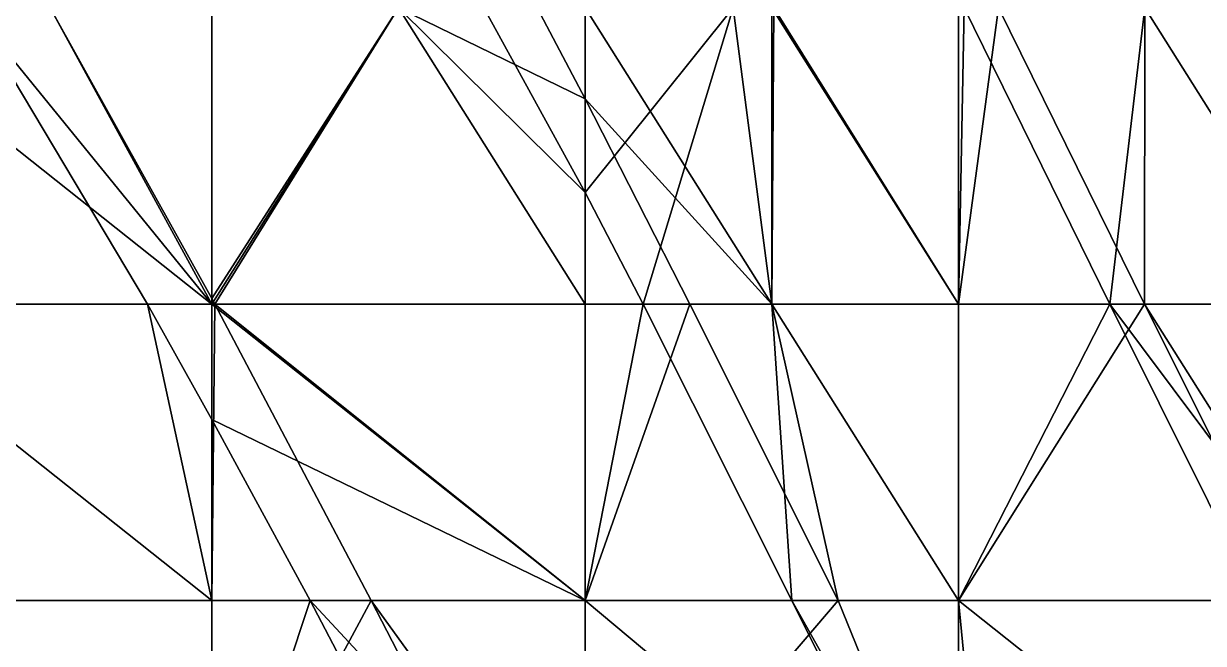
# Model space of a CAD drawing. Extents: x 376891 to 377036, y 6958800 to 6959083.
# Drawn here: x 376960.51 to 376985.8, y 6958944.3 to 6958957.58 of the extents above; entities that cross this region are included whole.
import ezdxf

# ---------------------------------------------------------------- set-up
doc = ezdxf.new("R2010")
doc.units = 0
doc.layers.add('FM2', color=7, linetype='CONTINUOUS')

msp = doc.modelspace()

# ---------------------------------------------------------------- linework, layer by layer
at = {"layer": 'FM2'}
for points in [[(376956.548, 6958957.916, 304.141), (376956.548, 6958951.567, 302.391), (376964.548, 6958951.567, 306.293)], [(376964.548, 6958951.567, 306.293), (376961.087, 6958957.916, 306.326), (376956.548, 6958957.916, 304.141)], [(376959.373, 6958957.916, 306.326), (376963.171, 6958951.567, 306.326), (376956.548, 6958951.567, 303.211)], [(376959.373, 6958957.916, 306.326), (376964.548, 6958957.916, 308.698), (376964.548, 6958951.567, 306.972)], [(376964.548, 6958951.567, 306.972), (376963.171, 6958951.567, 306.326), (376959.373, 6958957.916, 306.326)], [(376964.548, 6958951.692, 306.326), (376964.548, 6958957.916, 307.989), (376961.087, 6958957.916, 306.326)], [(376964.548, 6958951.567, 306.293), (376964.548, 6958951.692, 306.326), (376961.087, 6958957.916, 306.326)], [(376964.548, 6958951.692, 306.326), (376964.616, 6958951.567, 306.326), (376968.548, 6958957.916, 309.922)], [(376968.548, 6958957.916, 309.922), (376964.548, 6958957.916, 307.989), (376964.548, 6958951.692, 306.326)], [(376968.548, 6958957.916, 310.526), (376972.548, 6958951.567, 310.76), (376964.548, 6958951.567, 306.972)], [(376964.548, 6958951.567, 306.972), (376964.548, 6958957.916, 308.698), (376968.548, 6958957.916, 310.526)], [(376964.616, 6958951.567, 306.326), (376972.548, 6958951.567, 310.236), (376968.548, 6958957.916, 309.922)], [(376972.548, 6958955.97, 311.366), (376971.522, 6958957.916, 311.366), (376968.548, 6958957.916, 309.922)], [(376972.548, 6958951.567, 310.236), (376972.548, 6958955.97, 311.366), (376968.548, 6958957.916, 309.922)], [(376968.548, 6958957.916, 310.526), (376970.377, 6958957.916, 311.366), (376972.548, 6958953.962, 311.366)], [(376968.548, 6958957.916, 310.526), (376972.548, 6958953.962, 311.366), (376972.548, 6958951.567, 310.76)], [(376970.377, 6958957.916, 311.366), (376972.548, 6958957.916, 312.365), (376972.548, 6958953.962, 311.366)], [(376972.548, 6958955.97, 311.366), (376972.548, 6958957.916, 311.865), (376971.522, 6958957.916, 311.366)], [(376976.548, 6958951.567, 312.251), (376976.548, 6958957.916, 313.862), (376972.548, 6958957.916, 311.865)], [(376976.548, 6958951.567, 312.251), (376972.548, 6958957.916, 311.865), (376972.548, 6958955.97, 311.366)], [(376975.724, 6958957.916, 313.886), (376973.795, 6958951.567, 311.366), (376972.548, 6958953.962, 311.366)], [(376972.548, 6958953.962, 311.366), (376972.548, 6958957.916, 312.365), (376975.724, 6958957.916, 313.886)], [(376975.724, 6958957.916, 313.886), (376976.548, 6958951.567, 312.712), (376973.795, 6958951.567, 311.366)], [(376975.724, 6958957.916, 313.886), (376976.548, 6958957.916, 314.285), (376976.548, 6958951.567, 312.712)], [(376976.548, 6958951.567, 312.251), (376980.548, 6958951.567, 314.311), (376976.593, 6958957.916, 313.886)], [(376976.593, 6958957.916, 313.886), (376976.548, 6958957.916, 313.862), (376976.548, 6958951.567, 312.251)], [(376976.548, 6958957.916, 314.285), (376980.548, 6958957.916, 316.339), (376980.548, 6958951.567, 314.726)], [(376980.548, 6958951.567, 314.726), (376976.548, 6958951.567, 312.712), (376976.548, 6958957.916, 314.285)], [(376980.548, 6958951.567, 314.311), (376980.548, 6958957.916, 315.946), (376976.593, 6958957.916, 313.886)], [(376981.409, 6958957.916, 316.406), (376980.548, 6958957.916, 315.946), (376980.548, 6958951.567, 314.311)], [(376980.548, 6958951.567, 314.311), (376984.536, 6958951.567, 316.406), (376981.409, 6958957.916, 316.406)], [(376980.548, 6958951.567, 314.726), (376980.548, 6958957.916, 316.339), (376980.674, 6958957.916, 316.406)], [(376980.674, 6958957.916, 316.406), (376983.792, 6958951.567, 316.406), (376980.548, 6958951.567, 314.726)], [(376983.792, 6958951.567, 316.406), (376980.674, 6958957.916, 316.406), (376984.548, 6958957.916, 318.479)], [(376984.548, 6958957.916, 318.087), (376981.409, 6958957.916, 316.406), (376984.536, 6958951.567, 316.406)], [(376984.548, 6958957.916, 318.479), (376988.548, 6958951.567, 318.888), (376983.792, 6958951.567, 316.406)], [(376984.536, 6958951.567, 316.406), (376988.548, 6958951.567, 318.525), (376984.548, 6958957.916, 318.087)], [(376988.548, 6958951.567, 318.525), (376988.548, 6958957.916, 320.254), (376984.548, 6958957.916, 318.087)], [(376984.548, 6958957.916, 318.479), (376988.548, 6958957.916, 320.648), (376988.548, 6958951.567, 318.888)], [(376972.548, 6958955.97, 311.366), (376974.795, 6958951.567, 311.366), (376976.548, 6958951.567, 312.251)], [(376974.795, 6958951.567, 311.366), (376972.548, 6958955.97, 311.366), (376972.548, 6958951.567, 310.236)], [(376972.548, 6958951.567, 310.76), (376972.548, 6958953.962, 311.366), (376973.795, 6958951.567, 311.366)], [(376964.548, 6958945.217, 304.628), (376964.548, 6958951.567, 306.293), (376956.548, 6958951.567, 302.391)], [(376956.548, 6958951.567, 302.391), (376956.548, 6958945.217, 300.678), (376964.548, 6958945.217, 304.628)], [(376964.548, 6958945.217, 305.307), (376956.548, 6958945.217, 301.466), (376956.548, 6958951.567, 303.211)], [(376956.548, 6958951.567, 303.211), (376963.171, 6958951.567, 306.326), (376964.548, 6958945.217, 305.307)], [(376963.171, 6958951.567, 306.326), (376964.548, 6958951.567, 306.972), (376964.548, 6958949.099, 306.326)], [(376963.171, 6958951.567, 306.326), (376964.548, 6958949.099, 306.326), (376964.548, 6958945.217, 305.307)], [(376964.616, 6958951.567, 306.326), (376964.548, 6958951.692, 306.326), (376964.548, 6958951.567, 306.293)], [(376964.616, 6958951.567, 306.326), (376964.548, 6958951.567, 306.293), (376964.548, 6958945.217, 304.628)], [(376964.548, 6958945.217, 304.628), (376967.962, 6958945.217, 306.326), (376964.616, 6958951.567, 306.326)], [(376964.548, 6958951.567, 306.972), (376972.548, 6958951.567, 310.76), (376972.548, 6958945.217, 309.176)], [(376964.548, 6958949.099, 306.326), (376964.548, 6958951.567, 306.972), (376972.548, 6958945.217, 309.176)], [(376972.548, 6958945.217, 308.614), (376972.548, 6958951.567, 310.236), (376964.616, 6958951.567, 306.326)], [(376964.616, 6958951.567, 306.326), (376967.962, 6958945.217, 306.326), (376972.548, 6958945.217, 308.614)], [(376974.795, 6958951.567, 311.366), (376972.548, 6958951.567, 310.236), (376972.548, 6958945.217, 308.614)], [(376972.548, 6958945.217, 308.614), (376977.97, 6958945.217, 311.366), (376974.795, 6958951.567, 311.366)], [(376972.548, 6958945.217, 309.176), (376972.548, 6958951.567, 310.76), (376973.795, 6958951.567, 311.366)], [(376973.795, 6958951.567, 311.366), (376976.976, 6958945.217, 311.366), (376972.548, 6958945.217, 309.176)], [(376976.976, 6958945.217, 311.366), (376973.795, 6958951.567, 311.366), (376976.548, 6958951.567, 312.712)], [(376976.548, 6958951.567, 312.251), (376974.795, 6958951.567, 311.366), (376977.97, 6958945.217, 311.366)], [(376980.548, 6958945.217, 312.68), (376980.548, 6958951.567, 314.311), (376976.548, 6958951.567, 312.251)], [(376977.97, 6958945.217, 311.366), (376980.548, 6958945.217, 312.68), (376976.548, 6958951.567, 312.251)], [(376976.548, 6958951.567, 312.712), (376980.548, 6958951.567, 314.726), (376980.548, 6958945.217, 313.142)], [(376976.548, 6958951.567, 312.712), (376980.548, 6958945.217, 313.142), (376976.976, 6958945.217, 311.366)], [(376984.536, 6958951.567, 316.406), (376980.548, 6958951.567, 314.311), (376980.548, 6958945.217, 312.68)], [(376980.548, 6958945.217, 312.68), (376987.718, 6958945.217, 316.406), (376984.536, 6958951.567, 316.406)], [(376980.548, 6958945.217, 313.142), (376980.548, 6958951.567, 314.726), (376983.792, 6958951.567, 316.406)], [(376983.792, 6958951.567, 316.406), (376986.956, 6958945.217, 316.406), (376980.548, 6958945.217, 313.142)], [(376983.792, 6958951.567, 316.406), (376988.548, 6958951.567, 318.888), (376988.548, 6958945.217, 317.222)], [(376988.548, 6958945.217, 317.222), (376986.956, 6958945.217, 316.406), (376983.792, 6958951.567, 316.406)], [(376988.548, 6958945.217, 316.839), (376988.548, 6958951.567, 318.525), (376984.536, 6958951.567, 316.406)], [(376984.536, 6958951.567, 316.406), (376987.718, 6958945.217, 316.406), (376988.548, 6958945.217, 316.839)], [(376972.548, 6958945.217, 309.176), (376966.657, 6958945.217, 306.326), (376964.548, 6958949.099, 306.326)], [(376964.548, 6958945.217, 305.307), (376964.548, 6958949.099, 306.326), (376966.657, 6958945.217, 306.326)], [(376964.548, 6958938.868, 302.956), (376964.548, 6958945.217, 304.628), (376956.548, 6958945.217, 300.678)], [(376956.548, 6958932.518, 297.256), (376964.548, 6958938.868, 302.956), (376956.548, 6958945.217, 300.678)], [(376956.548, 6958945.217, 301.466), (376964.548, 6958945.217, 305.307), (376964.548, 6958938.868, 303.65)], [(376956.548, 6958945.217, 301.466), (376964.548, 6958938.868, 303.65), (376956.548, 6958932.518, 298.018)], [(376967.962, 6958945.217, 306.326), (376964.548, 6958945.217, 304.628), (376964.548, 6958938.868, 302.956)], [(376964.548, 6958938.868, 302.956), (376971.245, 6958938.868, 306.326), (376967.962, 6958945.217, 306.326)], [(376964.548, 6958938.868, 303.65), (376964.548, 6958945.217, 305.307), (376966.657, 6958945.217, 306.326)], [(376966.657, 6958945.217, 306.326), (376969.978, 6958938.868, 306.326), (376964.548, 6958938.868, 303.65)], [(376966.657, 6958945.217, 306.326), (376972.548, 6958945.217, 309.176), (376972.548, 6958938.868, 307.593)], [(376972.548, 6958938.868, 307.593), (376969.978, 6958938.868, 306.326), (376966.657, 6958945.217, 306.326)], [(376972.548, 6958938.868, 306.983), (376972.548, 6958945.217, 308.614), (376967.962, 6958945.217, 306.326)], [(376967.962, 6958945.217, 306.326), (376971.245, 6958938.868, 306.326), (376972.548, 6958938.868, 306.983)], [(376972.548, 6958938.868, 306.983), (376980.548, 6958938.868, 311.05), (376977.97, 6958945.217, 311.366)], [(376977.97, 6958945.217, 311.366), (376972.548, 6958945.217, 308.614), (376972.548, 6958938.868, 306.983)], [(376980.139, 6958938.868, 311.366), (376972.548, 6958938.868, 307.593), (376972.548, 6958945.217, 309.176)], [(376980.139, 6958938.868, 311.366), (376972.548, 6958945.217, 309.176), (376976.976, 6958945.217, 311.366)], [(376976.976, 6958945.217, 311.366), (376980.548, 6958945.217, 313.142), (376980.548, 6958938.868, 311.57)], [(376976.976, 6958945.217, 311.366), (376980.548, 6958938.868, 311.57), (376980.139, 6958938.868, 311.366)], [(376980.548, 6958938.868, 311.05), (376980.548, 6958945.217, 312.68), (376977.97, 6958945.217, 311.366)], [(376980.548, 6958945.217, 312.68), (376980.548, 6958938.868, 311.05), (376981.166, 6958938.868, 311.366)], [(376987.718, 6958945.217, 316.406), (376980.548, 6958945.217, 312.68), (376981.166, 6958938.868, 311.366)], [(376988.548, 6958938.868, 315.585), (376980.548, 6958938.868, 311.57), (376980.548, 6958945.217, 313.142)], [(376980.548, 6958945.217, 313.142), (376986.956, 6958945.217, 316.406), (376988.548, 6958938.868, 315.585)], [(376988.548, 6958943.589, 316.406), (376987.718, 6958945.217, 316.406), (376981.166, 6958938.868, 311.366)]]:
    msp.add_3dface(points, dxfattribs=at)

doc.saveas('drawing.dxf')
